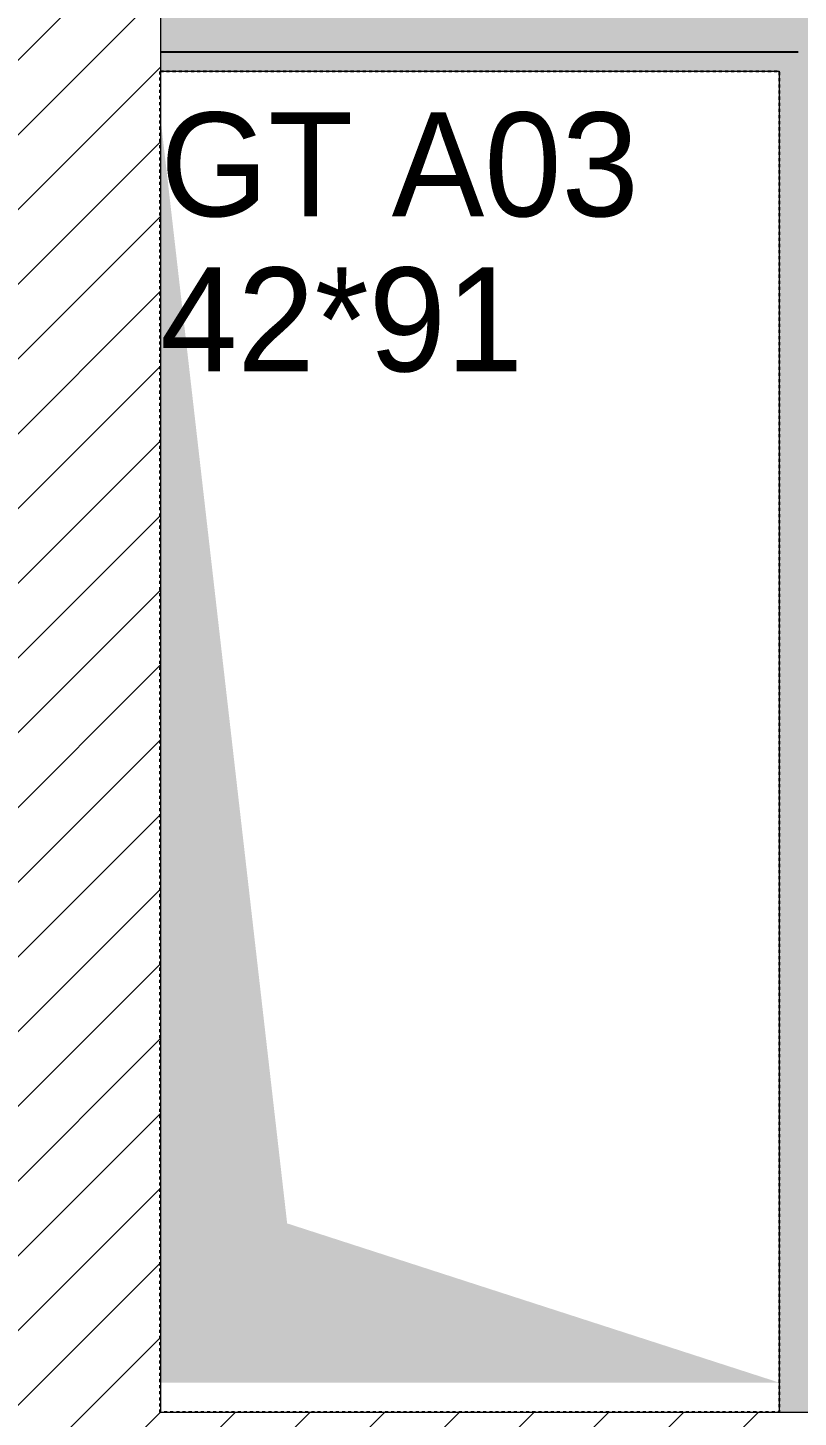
# Model space of a CAD drawing. Header units: centimetres. Extents: x 1724 to 19617, y -6503 to 8072.
# Drawn here: x 4389.7 to 4442, y -3646.6 to -3552.3 of the extents above; entities that cross this region are included whole.
import ezdxf

# ---------------------------------------------------------------- set-up
doc = ezdxf.new("R2010")
doc.units = ezdxf.units.CM
doc.linetypes.add('ISO-03', pattern=[1.5, 0.6, -0.9])
doc.linetypes.add('VW-01', pattern=[0.41656, 0.20828, -0.20828])
for name, color, linetype, lineweight in [('B amÈnagement intÈrieur', 7, 'Continuous', 5), ('B GÈnÈral', 7, 'Continuous', 5), ('F REMPLISSAGE-vert clair-1', 7, 'Continuous', 5), ('F REMPLISSAGE-vert foncÈ', 7, 'Continuous', 5)]:
    doc.layers.add(name, color=color, linetype=linetype, lineweight=lineweight)
for name, color, linetype in [('B aménagement intérieur', 252, 'Continuous'), ('B Général', 252, 'Continuous'), ('C ANNOTATIONS-textes-numérotation gaine', 252, 'ISO-03'), ('F REMPLISSAGE-vert clair', 252, 'Continuous'), ('F REMPLISSAGE-vert foncé', 252, 'Continuous')]:
    doc.layers.add(name, color=color, linetype=linetype)
doc.styles.add('Eurostile', font='Eurosti.TTF')
pattern_1 = [(45, (-804.3564, -7946.63), (2.4253472, -2.6458333), [])]

# ---------------------------------------------------------------- blocks, each defined once
blk = doc.blocks.new('G 100_80')
at = {"layer": 'B GÈnÈral', "color": 254, "linetype": 'Continuous', "true_color": 0xd6d6d6}
blk.add_solid([(-30.884, 32.2), (2.5, 43), (-39.5, -43), (-39.5, 43)], dxfattribs=at)
blk = doc.blocks.new('Groupe-72-1')
at = {"layer": 'C ANNOTATIONS-textes-numérotation gaine', "color": 7, "linetype": 'VW-01', "flags": 128}
blk.add_lwpolyline([(5203.038, 4391.389), (5245.038, 4391.389), (5245.038, 4300.389), (5203.038, 4300.389)], close=True, dxfattribs=at)
at = {"layer": 'C ANNOTATIONS-textes-numérotation gaine', "color": 7, "insert": (5203.031, 4388.577), "char_height": 7.0487, "width": 45.50755, "attachment_point": 1, "line_spacing_factor": 0.895453, "style": 'Eurostile'}
blk.add_mtext('GT A03\\P42*91', dxfattribs=at)

msp = doc.modelspace()

# ---------------------------------------------------------------- hatches: boundary and pattern name
at = {"layer": 'B amÈnagement intÈrieur', "linetype": 'Continuous', "lineweight": 0, "true_color": 0xc0dcc0}
for points in [[(4446.374, -3553.941), (4447.674, -3555.241), (4486.682, -3555.241), (4486.682, -3548.241), (4398.674, -3548.241), (4398.674, -3555.241), (4440.674, -3555.241), (4441.974, -3553.941)], [(4446.374, -3553.941), (4441.974, -3553.941), (4440.674, -3555.241), (4440.674, -3646.241), (4447.674, -3646.241), (4447.674, -3555.241)]]:
    msp.add_hatch(color=9, dxfattribs=at).paths.add_polyline_path(points)
at = {"layer": 'B GÈnÈral', "linetype": 'Continuous', "lineweight": 5}
h = msp.add_hatch(dxfattribs=at)
h.set_pattern_fill('50_BETON', style=0, pattern_type=2)
h.set_pattern_definition(pattern_1)
h.paths.add_polyline_path([(4380.685, -3646.241), (4398.685, -3646.241), (4398.685, -2853.22), (4380.685, -2853.22)])
h = msp.add_hatch(dxfattribs=at)
h.set_pattern_fill('50_BETON', style=0, pattern_type=2)
h.set_pattern_definition(pattern_1)
h.paths.add_polyline_path([(4345.685, -3646.241), (4345.685, -3664.241), (4757.069, -3664.241), (4757.069, -3646.241)])

# ---------------------------------------------------------------- linework, layer by layer
at = {"layer": 'B aménagement intérieur', "color": 98, "linetype": 'Continuous', "lineweight": 13, "true_color": 0x004400}
for p, q in [((4398.674, -3555.241), (4440.674, -3555.241)), ((4440.674, -3555.241), (4440.674, -3646.241))]:
    msp.add_line(p, q, dxfattribs=at)
at = {"layer": 'B Général', "color": 7, "linetype": 'Continuous', "lineweight": 18}
for p, q in [((4398.685, -2853.22), (4398.685, -3646.241)), ((4398.685, -3646.241), (4757.069, -3646.241))]:
    msp.add_line(p, q, dxfattribs=at)
at = {"layer": 'B Général', "color": 7, "linetype": 'Continuous', "lineweight": 5}
for p, q in [((4398.685, -2853.22), (4398.685, -3646.241)), ((4398.685, -3646.241), (4757.069, -3646.241))]:
    msp.add_line(p, q, dxfattribs=at)
at = {"layer": 'F REMPLISSAGE-vert clair'}
msp.add_line((4398.674, -3553.941), (4441.974, -3553.941), dxfattribs=at)
at = {"layer": 'F REMPLISSAGE-vert clair-1', "color": 9, "linetype": 'Continuous', "true_color": 0xc0dcc0}
for points in [[(4398.674, -3549.541), (4398.674, -3553.941), (4486.682, -3549.541), (4486.682, -3553.941)], [(4446.374, -3646.241), (4446.374, -3553.941), (4441.974, -3646.241), (4441.974, -3553.941)]]:
    msp.add_solid(points, dxfattribs=at)
at = {"layer": 'F REMPLISSAGE-vert foncÈ', "color": 54, "linetype": 'Continuous', "true_color": 0x99aa00}
for points in [[(4440.674, -3555.241), (4441.974, -3553.941), (4398.674, -3555.241), (4398.674, -3553.941)], [(4441.974, -3646.241), (4441.974, -3553.941), (4440.674, -3646.241), (4440.674, -3555.241)]]:
    msp.add_solid(points, dxfattribs=at)
at = {"layer": 'F REMPLISSAGE-vert foncé'}
msp.add_line((4398.674, -3553.941), (4441.974, -3553.941), dxfattribs=at)
at = {"layer": 'F REMPLISSAGE-vert foncé', "color": 98, "linetype": 'Continuous', "lineweight": 13, "true_color": 0x004400}
for p, q in [((4398.674, -3555.241), (4440.674, -3555.241)), ((4440.674, -3555.241), (4440.674, -3646.241))]:
    msp.add_line(p, q, dxfattribs=at)

# ---------------------------------------------------------------- block references
at = {"layer": 'B aménagement intérieur', "color": 7, "xscale": -1, "rotation": 180}
msp.add_blockref('G 100_80', (4438.174, -3601.241), dxfattribs=at)
at = {"layer": 'C ANNOTATIONS-textes-numérotation gaine', "color": 7}
msp.add_blockref('Groupe-72-1', (-804.356, -7946.63), dxfattribs=at)

doc.saveas('drawing.dxf')
